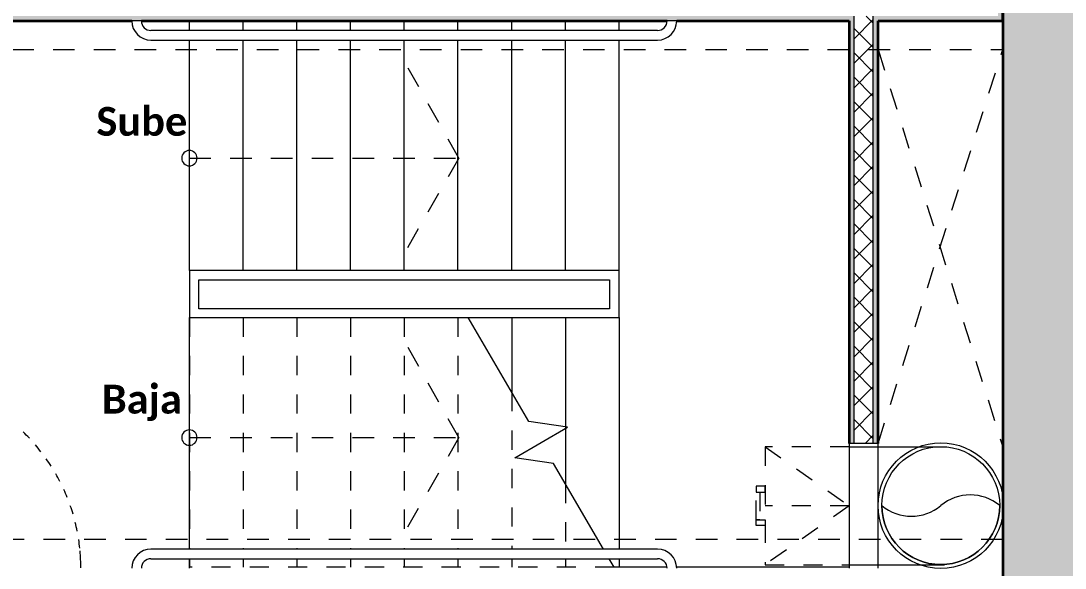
# Model space of a CAD drawing. Header units: metres. Extents: x -144 to 1000, y -717 to 29.
# Drawn here: x 744.23 to 749.68, y -560.26 to -557.41 of the extents above; entities that cross this region are included whole.
import ezdxf

# ---------------------------------------------------------------- set-up
doc = ezdxf.new("R2010")
doc.units = ezdxf.units.M
doc.linetypes.add('Basculante', pattern=[0.11625, 0.075, -0.04125])
doc.linetypes.add('basculante modificado', pattern=[0.18, 0.1125, -0.0675])
doc.layers.get('0').update_dxf_attribs({"color": 1})
for name, color, linetype, lineweight in [('A-DETL', 1, 'Continuous', 9), ('A-DETL-THIN', 1, 'Continuous', 9), ('A-DOOR', 1, 'Continuous', 9), ('A-FLOR', 2, 'Continuous', 9), ('A-FLOR-OVHD', 7, 'Basculante', 9), ('A-WALL', 4, 'Continuous', 9), ('G-ANNO-TEXT', 2, 'Continuous', 9), ('S-COLS', 7, 'Continuous', 9), ('S-STRS', 1, 'Continuous', 9), ('S-STRS-MBND', 1, 'Basculante', 9)]:
    doc.layers.add(name, color=color, linetype=linetype, lineweight=lineweight)
doc.layers.add('A-WALL-PATT', color=7, linetype='Continuous', lineweight=35, true_color=0x9c9c9c)
doc.styles.add('Calibri_B_2', font='calibrib.ttf', dxfattribs={"height": 0.135})

# ---------------------------------------------------------------- blocks, each defined once
blk = doc.blocks.new('F')
at = {"layer": 'A-WALL-PATT', "true_color": 0x747474}
h = blk.add_hatch(color=8, dxfattribs=at)
h.paths.add_polyline_path([(751.1091, -500.9194), (751.1341, -500.919), (751.1341, -500.8944), (746.1339, -500.8944), (746.1339, -500.7944), (746.1092, -500.7947), (746.1092, -500.9194), (751.1091, -500.9194)])
h.paths.add_polyline_path([(751.2591, -500.9194), (751.9091, -500.919), (751.9091, -500.7944), (751.8841, -500.7944), (751.8841, -500.8944), (751.2341, -500.8944), (751.2341, -500.9194)])
at = {"layer": 'A-WALL-PATT', "lineweight": 5, "true_color": 0x747474}
blk.add_hatch(color=8, dxfattribs=at).paths.add_polyline_path([(751.1091, -503.1194), (751.1341, -503.1194), (751.1341, -500.9194), (751.1091, -500.9195), (751.1091, -501.7027)])
at = {"layer": 'A-WALL-PATT', "true_color": 0x747474}
blk.add_hatch(color=8, dxfattribs=at).paths.add_polyline_path([(751.2341, -503.1194), (751.2591, -503.1194), (751.2591, -500.9194), (751.2341, -500.9194), (751.2341, -502.464)])
at = {"layer": 'S-COLS', "true_color": 0x5b5b5b}
h = blk.add_hatch(color=251, dxfattribs=at)
h.paths.add_polyline_path([(737.9091, -511.6194), (738.4091, -511.6194), (738.4091, -510.7194), (737.9091, -510.7194), (737.9091, -511.4434)])
h.paths.add_polyline_path([(756.2089, -511.6194), (756.2089, -510.7194), (755.7089, -510.7194), (755.7089, -511.6194), (756.1555, -511.6194)])
h.paths.add_polyline_path([(746.1091, -511.6194), (746.1091, -510.7194), (745.6091, -510.7194), (745.6091, -511.6194)])
h.paths.add_polyline_path([(737.9701, -503.9194), (738.409, -503.9194), (738.409, -503.2194), (737.909, -503.2194), (737.909, -503.9194)])
h.paths.add_polyline_path([(751.9092, -503.9194), (752.4092, -503.9194), (752.409, -500.7694), (751.9092, -500.7694), (751.9092, -503.7694)])
h.paths.add_polyline_path([(755.8092, -503.9194), (756.2092, -503.9194), (756.2092, -503.2194), (755.8092, -503.2194), (755.8092, -503.737)])
h.paths.add_polyline_path([(741.8089, -503.9194), (743.8091, -503.9194), (743.8087, -503.4194), (742.1089, -503.4194), (742.1089, -501.2694), (743.8092, -501.2694), (743.8092, -500.7694), (741.8089, -500.7694), (741.8089, -503.7722)])
h.paths.add_polyline_path([(746.1091, -503.9194), (746.1091, -503.0194), (745.6091, -503.0194), (745.6091, -503.9194), (745.7591, -503.9194)])
h.paths.add_polyline_path([(745.6092, -501.6694), (746.1092, -501.6694), (746.1092, -500.7694), (745.6092, -500.7694), (745.6092, -500.8094)])
h.paths.add_polyline_path([(737.9089, -501.4694), (738.4089, -501.4694), (738.4089, -500.7684), (737.9089, -500.7684), (737.9089, -500.8434)])
h.paths.add_polyline_path([(756.2091, -501.4694), (756.2092, -501.4694), (756.2091, -500.7684), (755.8092, -500.7694), (755.8092, -501.4694), (756.0848, -501.4694)])
h.paths.add_polyline_path([(745.6841, -492.7694), (746.1091, -492.7694), (746.1091, -491.8694), (745.6091, -491.8694), (745.6091, -492.7694)])
h.paths.add_polyline_path([(756.2091, -492.7694), (756.2091, -491.8694), (755.7091, -491.8694), (755.7091, -492.7694), (756.1341, -492.7694)])
h.paths.add_polyline_path([(739.0091, -492.1694), (739.0091, -491.6694), (738.1091, -491.6694), (738.1091, -492.1694), (738.6028, -492.1694)])
at = {"layer": 'A-DETL', "color": 7, "linetype": 'basculante modificado'}
for p, q in [((746.1089, -501.0684), (751.9091, -501.0684)), ((749.0739, -501.634), (748.7763, -501.1043)), ((751.2591, -503.1194), (751.9091, -501.0684)), ((751.2591, -501.0684), (751.9091, -503.1367)), ((747.6695, -501.634), (749.0695, -501.634)), ((749.0739, -501.634), (748.775, -502.1543)), ((749.0739, -503.089), (748.7763, -502.5593)), ((747.6695, -503.089), (749.0695, -503.089)), ((749.0739, -503.089), (748.775, -503.6093)), ((751.9091, -503.6194), (746.1089, -503.6194))]:
    blk.add_line(p, q, dxfattribs=at)
at = {"layer": 'A-DETL-THIN'}
for p, q in [((747.4193, -500.9194), (747.3693, -500.9194)), ((750.2096, -500.9194), (750.1596, -500.9194)), ((750.1096, -500.9694), (747.4693, -500.9694)), ((747.4693, -501.0194), (750.1096, -501.0194)), ((749.9095, -502.219), (747.6695, -502.219)), ((747.6695, -502.219), (747.6695, -502.464)), ((749.9095, -502.464), (749.9095, -502.219)), ((747.7195, -502.419), (747.7195, -502.2678)), ((747.7195, -502.2678), (749.8595, -502.2678)), ((749.8595, -502.2678), (749.8595, -502.419)), ((747.6695, -502.464), (749.9095, -502.464)), ((749.8595, -502.419), (747.7195, -502.419)), ((751.2591, -503.1194), (751.1091, -503.1194)), ((751.1091, -503.1194), (751.1091, -503.7694)), ((751.1091, -503.1367), (751.6052, -503.1367)), ((751.2591, -503.7694), (751.2591, -503.1194)), ((750.1096, -503.6694), (747.4693, -503.6694)), ((747.4693, -503.7194), (750.1096, -503.7194)), ((751.1091, -503.7506), (751.6052, -503.7506))]:
    blk.add_line(p, q, dxfattribs=at)
for radius in [0.3269, 0.3069]:
    blk.add_circle((751.586, -503.443), radius, dxfattribs=at)
for centre, radius, start, end in [((747.4693, -500.9194), 0.1, 180, 270), ((747.4693, -500.9194), 0.05, 180, 270), ((750.1096, -500.9194), 0.1, 270, 0), ((750.1096, -500.9194), 0.05, 270, 360), ((747.6695, -501.634), 0.04, 90, 270), ((747.6695, -501.634), 0.04, 270, 90), ((747.6695, -503.089), 0.04, 90, 270), ((747.6695, -503.089), 0.04, 270, 90), ((751.7395, -503.6271), 0.2397, 50.181, 129.819), ((751.586, -503.443), 0.3069, 180, 0), ((751.4325, -503.2589), 0.2397, 230.181, 309.819), ((747.4693, -503.7694), 0.1, 90, 180), ((750.1096, -503.7694), 0.1, 0, 90), ((747.4693, -503.7694), 0.05, 90, 180), ((750.1096, -503.7694), 0.05, 0, 90)]:
    blk.add_arc(centre, radius, start, end, dxfattribs=at)
at = {"layer": 'A-DOOR'}
for start, end in [(43.3395, 46.0594), (37.9295, 40.6298), (32.5538, 35.2378), (27.2056, 29.8767), (21.8777, 24.5395), (16.5629, 19.2191), (11.2538, 13.9081), (5.9429, 8.5991), (0, 5.1398)]:
    blk.add_arc((746.1206, -503.7671), 0.9833, start, end, dxfattribs=at)
at = {"layer": 'A-FLOR'}
for p, q in [((747.6695, -503.6694), (747.6695, -502.464)), ((747.6695, -503.7694), (747.6695, -503.7194))]:
    blk.add_line(p, q, dxfattribs=at)
at = {"layer": 'A-FLOR-OVHD'}
for p, q in [((750.6702, -503.1367), (750.6702, -503.7506)), ((750.6702, -503.1367), (751.1091, -503.4444)), ((751.1091, -503.1367), (750.6702, -503.1367)), ((750.6702, -503.3417), (750.6234, -503.3417)), ((750.6234, -503.3417), (750.6234, -503.3722)), ((750.6234, -503.3722), (750.6702, -503.3722)), ((750.6234, -503.5165), (750.6234, -503.3722)), ((750.6234, -503.3722), (750.6436, -503.3722)), ((750.6436, -503.3722), (750.6436, -503.5165)), ((750.6702, -503.3722), (750.6702, -503.3417)), ((751.1091, -503.4444), (750.6702, -503.7506)), ((751.1091, -503.4444), (750.6702, -503.4444)), ((750.6234, -503.5165), (750.6702, -503.5165)), ((750.6234, -503.547), (750.6234, -503.5165)), ((750.6436, -503.5165), (750.6234, -503.5165)), ((750.6702, -503.547), (750.6234, -503.547)), ((750.6702, -503.5165), (750.6702, -503.547)), ((750.6702, -503.7506), (751.1091, -503.7506))]:
    blk.add_line(p, q, dxfattribs=at)
at = {"layer": 'A-WALL', "lineweight": 35}
for p, q in [((751.9091, -500.9194), (751.9091, -500.7694)), ((746.1089, -500.9194), (747.3693, -500.9194)), ((747.4193, -500.9194), (750.1596, -500.9194)), ((750.2096, -500.9194), (751.1091, -500.9194)), ((751.1091, -500.9194), (751.1091, -503.1194)), ((751.2591, -500.9194), (751.9091, -500.9194)), ((751.2591, -503.1194), (751.2591, -500.9194))]:
    blk.add_line(p, q, dxfattribs=at)
at = {"layer": 'A-WALL'}
for p, q in [((751.1341, -503.1194), (751.1341, -500.8944)), ((751.2341, -503.1194), (751.2341, -500.8944))]:
    blk.add_line(p, q, dxfattribs=at)
at = {"layer": 'A-WALL-PATT', "color": 1, "lineweight": 5, "true_color": 0xff0000}
for p, q in [((751.1341, -501.0129), (751.2341, -500.9129)), ((751.2341, -500.931), (751.1975, -500.8944)), ((751.2341, -501.0583), (751.1341, -500.9583)), ((751.1341, -501.1401), (751.2341, -501.0401)), ((751.2341, -501.1856), (751.1341, -501.0856)), ((751.1341, -501.2674), (751.2341, -501.1674)), ((751.2341, -501.3128), (751.1341, -501.2128)), ((751.1341, -501.3947), (751.2341, -501.2947)), ((751.2341, -501.4401), (751.1341, -501.3401)), ((751.1341, -501.522), (751.2341, -501.422)), ((751.2341, -501.5674), (751.1341, -501.4674)), ((751.1341, -501.6493), (751.2341, -501.5493)), ((751.2341, -501.6947), (751.1341, -501.5947)), ((751.1341, -501.7765), (751.2341, -501.6765)), ((751.2341, -501.8219), (751.1341, -501.7219)), ((751.1341, -501.9038), (751.2341, -501.8038)), ((751.2341, -501.9492), (751.1341, -501.8492)), ((751.1341, -502.0311), (751.2341, -501.9311)), ((751.2341, -502.0765), (751.1341, -501.9765)), ((751.1341, -502.1584), (751.2341, -502.0584)), ((751.2341, -502.2038), (751.1341, -502.1038)), ((751.1341, -502.2857), (751.2341, -502.1857)), ((751.2341, -502.3311), (751.1341, -502.2311)), ((751.1341, -502.4129), (751.2341, -502.3129)), ((751.2341, -502.4583), (751.1341, -502.3583)), ((751.1341, -502.5402), (751.2341, -502.4402)), ((751.2341, -502.5856), (751.1341, -502.4856)), ((751.1341, -502.6675), (751.2341, -502.5675)), ((751.2341, -502.7129), (751.1341, -502.6129)), ((751.1341, -502.7948), (751.2341, -502.6948)), ((751.2341, -502.8402), (751.1341, -502.7402)), ((751.1341, -502.9221), (751.2341, -502.8221)), ((751.2341, -502.9675), (751.1341, -502.8675)), ((751.1341, -503.0493), (751.2341, -502.9493)), ((751.2341, -503.0947), (751.1341, -502.9947)), ((751.1913, -503.1194), (751.2341, -503.0766))]:
    blk.add_line(p, q, dxfattribs=at)
at = {"layer": 'S-COLS', "lineweight": 35}
blk.add_line((751.9092, -500.7694), (751.9092, -503.9194), dxfattribs=at)
at = {"layer": 'S-STRS'}
for p, q in [((747.6695, -500.9694), (747.6695, -500.9194)), ((747.9495, -500.9694), (747.9495, -500.9194)), ((748.2295, -500.9694), (748.2295, -500.9194)), ((748.5095, -500.9694), (748.5095, -500.9194)), ((748.7895, -500.9694), (748.7895, -500.9194)), ((749.0695, -500.9694), (749.0695, -500.9194)), ((749.3495, -500.9694), (749.3495, -500.9194)), ((749.6295, -500.9694), (749.6295, -500.9194)), ((749.9095, -500.9694), (749.9095, -500.9194)), ((747.6695, -502.219), (747.6695, -501.0194)), ((747.9495, -502.219), (747.9495, -501.0194)), ((748.2295, -502.219), (748.2295, -501.0194)), ((748.5095, -502.219), (748.5095, -501.0194)), ((748.7895, -502.219), (748.7895, -501.0194)), ((749.0695, -502.219), (749.0695, -501.0194)), ((749.3495, -502.219), (749.3495, -501.0194)), ((749.6295, -502.219), (749.6295, -501.0194)), ((749.9095, -502.219), (749.9095, -501.0194)), ((749.4388, -503.0045), (749.1221, -502.464)), ((749.3495, -502.464), (749.3495, -502.852)), ((749.6295, -502.464), (749.6295, -503.0322)), ((749.9095, -502.464), (749.9095, -503.6694)), ((749.64, -503.0338), (749.4388, -503.0045)), ((749.3661, -503.1943), (749.64, -503.0338)), ((749.6295, -503.0399), (749.6295, -503.3297)), ((749.5673, -503.2236), (749.3661, -503.1943)), ((749.8286, -503.6694), (749.5673, -503.2236)), ((749.8841, -503.764), (749.8579, -503.7194)), ((749.9095, -503.764), (749.8841, -503.764)), ((749.9095, -503.7194), (749.9095, -503.764)), ((750.1589, -503.764), (749.9095, -503.764)), ((751.1091, -503.764), (750.2089, -503.764))]:
    blk.add_line(p, q, dxfattribs=at)
at = {"layer": 'S-STRS-MBND'}
for p, q in [((747.6695, -502.464), (747.6695, -503.6694)), ((747.9495, -502.464), (747.9495, -503.6694)), ((748.2295, -502.464), (748.2295, -503.6694)), ((748.5095, -502.464), (748.5095, -503.6694)), ((748.7895, -502.464), (748.7895, -503.6694)), ((749.0695, -502.464), (749.0695, -503.6694)), ((749.3495, -502.852), (749.3495, -503.6694)), ((749.6295, -503.0322), (749.6295, -503.0399)), ((749.6295, -503.3297), (749.6295, -503.6694)), ((747.6695, -503.7194), (747.6695, -503.764)), ((749.8841, -503.764), (747.6695, -503.764)), ((747.9495, -503.7194), (747.9495, -503.764)), ((748.2295, -503.7194), (748.2295, -503.764)), ((748.5095, -503.7194), (748.5095, -503.764)), ((748.7895, -503.7194), (748.7895, -503.764)), ((749.0695, -503.7194), (749.0695, -503.764)), ((749.3495, -503.7194), (749.3495, -503.764)), ((749.6295, -503.7194), (749.6295, -503.764))]:
    blk.add_line(p, q, dxfattribs=at)
at = {"layer": 'G-ANNO-TEXT', "style": 'Calibri_B_2'}
for s, p in [('Sube', (747.1848, -501.5175)), ('Baja', (747.2132, -502.9637))]:
    blk.add_text(s, height=0.15, dxfattribs=at).set_placement(p)

msp = doc.modelspace()

# ---------------------------------------------------------------- block references
at = {"color": 3}
msp.add_blockref('F', (-2.5583, -56.4946), dxfattribs=at)

doc.saveas('drawing.dxf')
